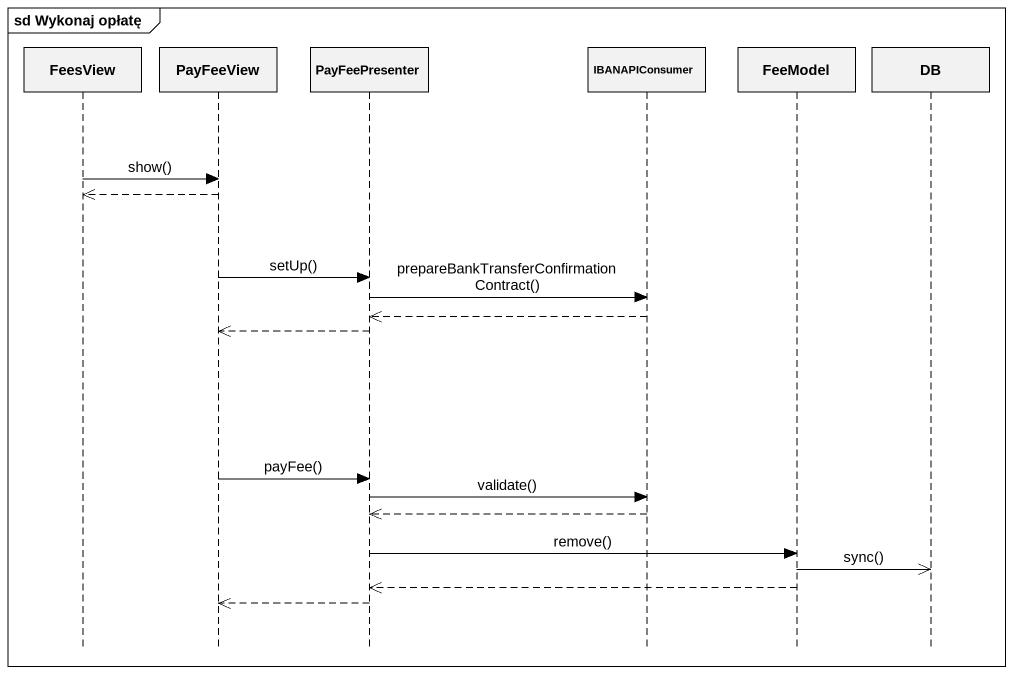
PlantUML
@startuml
mainframe sd Wykonaj opłatę
hide footbox
participant FeesView
participant PayFeeView
participant PayFeePresenter
participant IBANAPIConsumer
participant FeeModel
participant DB

FeesView -> PayFeeView : show()
PayFeeView -->> FeesView
PayFeeView -> PayFeePresenter : setUp()
PayFeePresenter -> IBANAPIConsumer : prepareBankTransferConfirmationContract()
IBANAPIConsumer -->> PayFeePresenter
PayFeePresenter -->> PayFeeView
PayFeeView -> PayFeePresenter : payFee()
PayFeePresenter -> IBANAPIConsumer : validate()
IBANAPIConsumer -->> PayFeePresenter
PayFeePresenter -> FeeModel : remove()
FeeModel ->> DB : sync()
FeeModel -->> PayFeePresenter
PayFeePresenter -->> PayFeeView
@enduml
